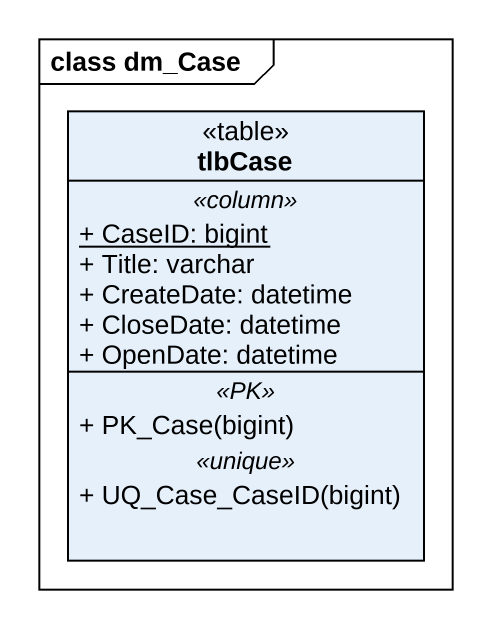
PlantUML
@startuml
mainframe class dm_Case
hide circle
hide empty members
skinparam classAttributeIconSize 0
class tlbCase <<table>> {
  .. <<column>> ..
  {static} + CaseID: bigint
  + Title: varchar
  + CreateDate: datetime
  + CloseDate: datetime
  + OpenDate: datetime
  .. <<PK>> ..
  + PK_Case(bigint)
  .. <<unique>> ..
  + UQ_Case_CaseID(bigint)
}
@enduml
